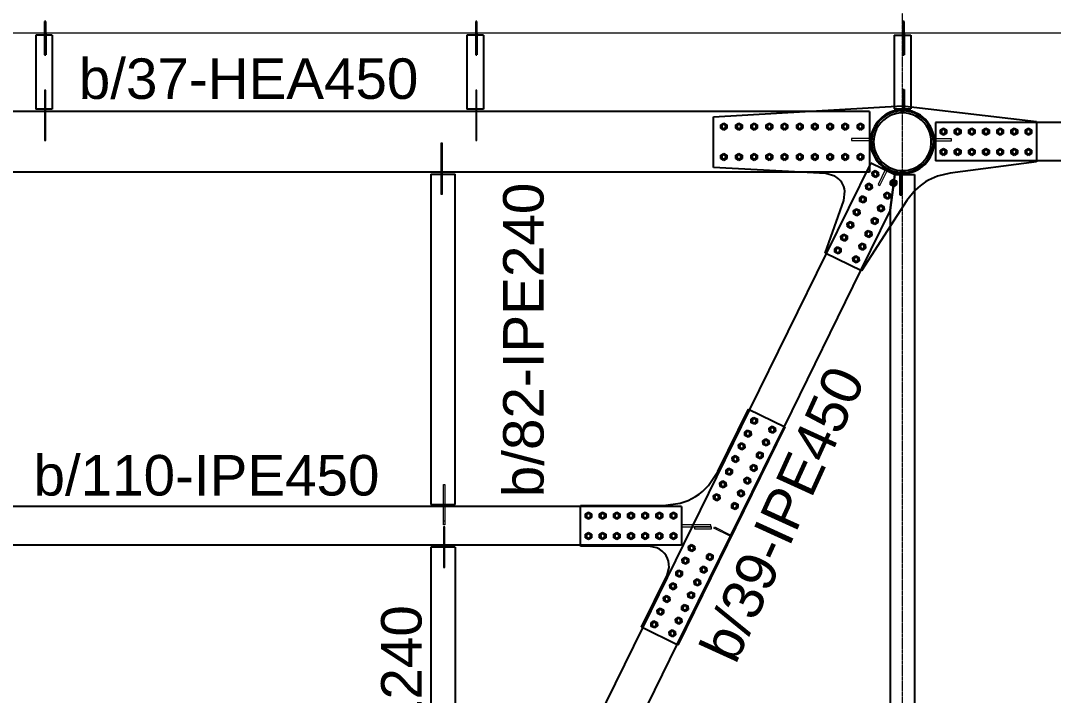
# Model space of a CAD drawing. Header units: millimetres. Extents: x -158 to 97215, y -53820 to 8373.
# Drawn here: x 79878 to 84979, y -29542 to -26210 of the extents above; entities that cross this region are included whole.
import ezdxf
from ezdxf.enums import TextEntityAlignment as Align

# ---------------------------------------------------------------- set-up
doc = ezdxf.new("R2010")
doc.units = ezdxf.units.MM
doc.header["$LTSCALE"] = 0.8
doc.linetypes.add('Grid Line', pattern=[3.33375, 1.905, -0.47625, 0.47625, -0.47625])
for name, color, linetype, lineweight in [('0-1', 7, 'Continuous', 5), ('E_COLUMNAS-1', 1, 'Continuous', 25), ('E_EJES-1', 8, 'Grid Line', 9), ('E_TEXTO', 3, 'Continuous', 9), ('P-PLATINA', 6, 'Continuous', 15)]:
    doc.layers.add(name, color=color, linetype=linetype, lineweight=lineweight)
doc.layers.add('VIGAS', color=8, linetype='Continuous')
doc.styles.add('VERDANA', font='arial.ttf')

msp = doc.modelspace()

# ---------------------------------------------------------------- linework, layer by layer
at = {"color": 1, "linetype": 'Continuous'}
for centre, radius, start, end in [((83350.8, -26732.7), 11.5, 18, 198), ((83350.8, -26732.7), 10, 90, 270), ((83350.8, -26732.7), 10, 270, 90), ((83425.8, -26732.7), 11.5, 18, 198), ((83425.8, -26732.7), 10, 90, 270), ((83425.8, -26732.7), 10, 270, 90), ((83500.8, -26732.7), 11.5, 18, 198), ((83500.8, -26732.7), 10, 90, 270), ((83500.8, -26732.7), 10, 270, 90), ((83575.8, -26732.7), 11.5, 18, 198), ((83575.8, -26732.7), 10, 90, 270), ((83575.8, -26732.7), 10, 270, 90), ((83650.8, -26732.7), 11.5, 18, 198), ((83650.8, -26732.7), 10, 90, 270), ((83650.8, -26732.7), 10, 270, 90), ((83725.8, -26732.7), 11.5, 18, 198), ((83725.8, -26732.7), 10, 90, 270), ((83725.8, -26732.7), 10, 270, 90), ((83800.8, -26732.7), 11.5, 18, 198), ((83800.8, -26732.7), 10, 90, 270), ((83800.8, -26732.7), 10, 270, 90), ((83875.8, -26732.7), 11.5, 18, 198), ((83875.8, -26732.7), 10, 90, 270), ((83875.8, -26732.7), 10, 270, 90), ((83950.8, -26732.7), 11.5, 18, 198), ((83950.8, -26732.7), 10, 90, 270), ((83950.8, -26732.7), 10, 270, 90), ((84025.8, -26732.7), 11.5, 18, 198), ((84025.8, -26732.7), 10, 90, 270), ((84025.8, -26732.7), 10, 270, 90), ((83350.8, -26732.7), 11.5, 198, 18), ((83425.8, -26732.7), 11.5, 198, 18), ((83500.8, -26732.7), 11.5, 198, 18), ((83575.8, -26732.7), 11.5, 198, 18), ((83650.8, -26732.7), 11.5, 198, 18), ((83725.8, -26732.7), 11.5, 198, 18), ((83800.8, -26732.7), 11.5, 198, 18), ((83875.8, -26732.7), 11.5, 198, 18), ((83950.8, -26732.7), 11.5, 198, 18), ((84025.8, -26732.7), 11.5, 198, 18), ((84435.8, -26757.9), 11.5, 18, 198), ((84435.8, -26757.9), 11.5, 198, 18), ((84435.8, -26757.9), 10, 90, 270), ((84435.8, -26757.9), 10, 270, 90), ((84505.8, -26757.9), 11.5, 18, 198), ((84505.8, -26757.9), 11.5, 198, 18), ((84505.8, -26757.9), 10, 90, 270), ((84505.8, -26757.9), 10, 270, 90), ((84575.8, -26757.9), 11.5, 18, 198), ((84575.8, -26757.9), 11.5, 198, 18), ((84575.8, -26757.9), 10, 90, 270), ((84575.8, -26757.9), 10, 270, 90), ((84645.8, -26757.9), 11.5, 18, 198), ((84645.8, -26757.9), 11.5, 198, 18), ((84645.8, -26757.9), 10, 90, 270), ((84645.8, -26757.9), 10, 270, 90), ((84715.8, -26757.9), 11.5, 18, 198), ((84715.8, -26757.9), 11.5, 198, 18), ((84715.8, -26757.9), 10, 90, 270), ((84715.8, -26757.9), 10, 270, 90), ((84785.8, -26757.9), 11.5, 18, 198), ((84785.8, -26757.9), 11.5, 198, 18), ((84785.8, -26757.9), 10, 90, 270), ((84785.8, -26757.9), 10, 270, 90), ((84855.8, -26757.9), 11.5, 18, 198), ((84855.8, -26757.9), 11.5, 198, 18), ((84855.8, -26757.9), 10, 90, 270), ((84855.8, -26757.9), 10, 270, 90), ((83350.8, -26882.7), 11.5, 18, 198), ((83350.8, -26882.7), 11.5, 198, 18), ((83350.8, -26882.7), 10, 90, 270), ((83350.8, -26882.7), 10, 270, 90), ((83425.8, -26882.7), 11.5, 18, 198), ((83425.8, -26882.7), 11.5, 198, 18), ((83425.8, -26882.7), 10, 90, 270), ((83425.8, -26882.7), 10, 270, 90), ((83500.8, -26882.7), 11.5, 18, 198), ((83500.8, -26882.7), 11.5, 198, 18), ((83500.8, -26882.7), 10, 90, 270), ((83500.8, -26882.7), 10, 270, 90), ((83575.8, -26882.7), 11.5, 18, 198), ((83575.8, -26882.7), 11.5, 198, 18), ((83575.8, -26882.7), 10, 90, 270), ((83575.8, -26882.7), 10, 270, 90), ((83650.8, -26882.7), 11.5, 18, 198), ((83650.8, -26882.7), 11.5, 198, 18), ((83650.8, -26882.7), 10, 90, 270), ((83650.8, -26882.7), 10, 270, 90), ((83725.8, -26882.7), 11.5, 18, 198), ((83725.8, -26882.7), 11.5, 198, 18), ((83725.8, -26882.7), 10, 90, 270), ((83725.8, -26882.7), 10, 270, 90), ((83800.8, -26882.7), 11.5, 18, 198), ((83800.8, -26882.7), 11.5, 198, 18), ((83800.8, -26882.7), 10, 90, 270), ((83800.8, -26882.7), 10, 270, 90), ((83875.8, -26882.7), 11.5, 18, 198), ((83875.8, -26882.7), 11.5, 198, 18), ((83875.8, -26882.7), 10, 90, 270), ((83875.8, -26882.7), 10, 270, 90), ((83950.8, -26882.7), 11.5, 18, 198), ((83950.8, -26882.7), 11.5, 198, 18), ((83950.8, -26882.7), 10, 90, 270), ((83950.8, -26882.7), 10, 270, 90), ((84025.8, -26882.7), 11.5, 18, 198), ((84025.8, -26882.7), 11.5, 198, 18), ((84025.8, -26882.7), 10, 90, 270), ((84025.8, -26882.7), 10, 270, 90), ((84435.8, -26857.9), 11.5, 18, 198), ((84435.8, -26857.9), 11.5, 198, 18), ((84435.8, -26857.9), 10, 90, 270), ((84435.8, -26857.9), 10, 270, 90), ((84505.8, -26857.9), 11.5, 18, 198), ((84505.8, -26857.9), 11.5, 198, 18), ((84505.8, -26857.9), 10, 90, 270), ((84505.8, -26857.9), 10, 270, 90), ((84575.8, -26857.9), 11.5, 18, 198), ((84575.8, -26857.9), 11.5, 198, 18), ((84575.8, -26857.9), 10, 90, 270), ((84575.8, -26857.9), 10, 270, 90), ((84645.8, -26857.9), 11.5, 18, 198), ((84645.8, -26857.9), 11.5, 198, 18), ((84645.8, -26857.9), 10, 90, 270), ((84645.8, -26857.9), 10, 270, 90), ((84715.8, -26857.9), 11.5, 18, 198), ((84715.8, -26857.9), 11.5, 198, 18), ((84715.8, -26857.9), 10, 90, 270), ((84715.8, -26857.9), 10, 270, 90), ((84785.8, -26857.9), 11.5, 18, 198), ((84785.8, -26857.9), 11.5, 198, 18), ((84785.8, -26857.9), 10, 90, 270), ((84785.8, -26857.9), 10, 270, 90), ((84855.8, -26857.9), 11.5, 18, 198), ((84855.8, -26857.9), 11.5, 198, 18), ((84855.8, -26857.9), 10, 90, 270), ((84855.8, -26857.9), 10, 270, 90), ((84099.3, -26967.2), 11.5, 81.847, 261.847), ((84099.3, -26967.2), 10, 153.847, 333.847), ((84099.3, -26967.2), 10, 333.847, 153.847), ((84099.3, -26967.2), 11.5, 261.847, 81.847), ((84068.4, -27030.1), 11.5, 81.847, 261.847), ((84068.4, -27030.1), 10, 153.847, 333.847), ((84068.4, -27030.1), 10, 333.847, 153.847), ((84068.4, -27030.1), 11.5, 261.847, 81.847), ((84189, -27011.3), 11.5, 81.847, 261.847), ((84189, -27011.3), 10, 153.847, 333.847), ((84189, -27011.3), 10, 333.847, 153.847), ((84189, -27011.3), 11.5, 261.847, 81.847), ((84037.6, -27092.9), 11.5, 81.847, 261.847), ((84037.6, -27092.9), 10, 333.847, 153.847), ((84037.6, -27092.9), 11.5, 261.847, 81.847), ((84158.2, -27074.1), 11.5, 81.847, 261.847), ((84158.2, -27074.1), 10, 153.847, 333.847), ((84158.2, -27074.1), 10, 333.847, 153.847), ((84158.2, -27074.1), 11.5, 261.847, 81.847), ((84037.6, -27092.9), 10, 153.847, 333.847), ((84127.3, -27137), 11.5, 81.847, 261.847), ((84127.3, -27137), 10, 153.847, 333.847), ((84127.3, -27137), 10, 333.847, 153.847), ((84127.3, -27137), 11.5, 261.847, 81.847), ((84006.7, -27155.7), 11.5, 81.847, 261.847), ((84006.7, -27155.7), 10, 153.847, 333.847), ((84006.7, -27155.7), 10, 333.847, 153.847), ((84006.7, -27155.7), 11.5, 261.847, 81.847), ((83975.9, -27218.6), 11.5, 81.847, 261.847), ((83975.9, -27218.6), 10, 153.847, 333.847), ((83975.9, -27218.6), 10, 333.847, 153.847), ((83975.9, -27218.6), 11.5, 261.847, 81.847), ((84096.5, -27199.8), 11.5, 81.847, 261.847), ((84096.5, -27199.8), 10, 153.847, 333.847), ((84096.5, -27199.8), 10, 333.847, 153.847), ((84096.5, -27199.8), 11.5, 261.847, 81.847), ((83945, -27281.4), 11.5, 81.847, 261.847), ((83945, -27281.4), 10, 153.847, 333.847), ((83945, -27281.4), 10, 333.847, 153.847), ((83945, -27281.4), 11.5, 261.847, 81.847), ((84065.6, -27262.6), 11.5, 81.847, 261.847), ((84065.6, -27262.6), 10, 153.847, 333.847), ((84065.6, -27262.6), 10, 333.847, 153.847), ((84065.6, -27262.6), 11.5, 261.847, 81.847), ((83914.2, -27344.2), 11.5, 81.847, 261.847), ((83914.2, -27344.2), 10, 333.847, 153.847), ((83914.2, -27344.2), 11.5, 261.847, 81.847), ((84034.8, -27325.5), 11.5, 81.847, 261.847), ((84034.8, -27325.5), 10, 153.847, 333.847), ((84034.8, -27325.5), 10, 333.847, 153.847), ((84034.8, -27325.5), 11.5, 261.847, 81.847), ((83914.2, -27344.2), 10, 153.847, 333.847), ((84003.9, -27388.3), 11.5, 81.847, 261.847), ((84003.9, -27388.3), 10, 153.847, 333.847), ((84003.9, -27388.3), 10, 333.847, 153.847), ((84003.9, -27388.3), 11.5, 261.847, 81.847), ((83500.8, -28186.1), 11.5, 81.846, 261.846), ((83500.8, -28186.1), 10, 153.846, 333.846), ((83500.8, -28186.1), 10, 333.846, 153.846), ((83500.8, -28186.1), 11.5, 261.846, 81.846), ((83469.9, -28248.9), 11.5, 81.846, 261.846), ((83469.9, -28248.9), 10, 153.846, 333.846), ((83469.9, -28248.9), 10, 333.846, 153.846), ((83469.9, -28248.9), 11.5, 261.846, 81.846), ((83590.5, -28230.1), 11.5, 81.846, 261.846), ((83590.5, -28230.1), 10, 153.846, 333.846), ((83590.5, -28230.1), 10, 333.846, 153.846), ((83590.5, -28230.1), 11.5, 261.846, 81.846), ((83439, -28311.7), 11.5, 81.846, 261.846), ((83439, -28311.7), 10, 153.846, 333.846), ((83439, -28311.7), 10, 333.846, 153.846), ((83439, -28311.7), 11.5, 261.846, 81.846), ((83559.7, -28293), 11.5, 81.846, 261.846), ((83559.7, -28293), 10, 153.846, 333.846), ((83559.7, -28293), 10, 333.846, 153.846), ((83559.7, -28293), 11.5, 261.846, 81.846), ((83528.8, -28355.8), 11.5, 81.846, 261.846), ((83528.8, -28355.8), 10, 153.846, 333.846), ((83528.8, -28355.8), 10, 333.846, 153.846), ((83528.8, -28355.8), 11.5, 261.846, 81.846), ((83408.2, -28374.6), 11.5, 81.846, 261.846), ((83408.2, -28374.6), 10, 153.846, 333.846), ((83408.2, -28374.6), 10, 333.846, 153.846), ((83408.2, -28374.6), 11.5, 261.846, 81.846), ((83497.9, -28418.6), 11.5, 81.846, 261.846), ((83497.9, -28418.6), 10, 333.846, 153.846), ((83497.9, -28418.6), 11.5, 261.846, 81.846), ((83377.3, -28437.4), 11.5, 81.846, 261.846), ((83377.3, -28437.4), 10, 153.846, 333.846), ((83377.3, -28437.4), 10, 333.846, 153.846), ((83377.3, -28437.4), 11.5, 261.846, 81.846), ((83497.9, -28418.6), 10, 153.846, 333.846), ((83346.5, -28500.2), 11.5, 81.846, 261.846), ((83346.5, -28500.2), 10, 153.846, 333.846), ((83346.5, -28500.2), 10, 333.846, 153.846), ((83346.5, -28500.2), 11.5, 261.846, 81.846), ((83467.1, -28481.5), 11.5, 81.846, 261.846), ((83467.1, -28481.5), 10, 153.846, 333.846), ((83467.1, -28481.5), 10, 333.846, 153.846), ((83467.1, -28481.5), 11.5, 261.846, 81.846), ((83315.6, -28563.1), 11.5, 81.846, 261.846), ((83315.6, -28563.1), 10, 153.846, 333.846), ((83315.6, -28563.1), 10, 333.846, 153.846), ((83315.6, -28563.1), 11.5, 261.846, 81.846), ((83436.2, -28544.3), 11.5, 81.846, 261.846), ((83436.2, -28544.3), 10, 153.846, 333.846), ((83436.2, -28544.3), 10, 333.846, 153.846), ((83436.2, -28544.3), 11.5, 261.846, 81.846), ((83405.4, -28607.1), 11.5, 81.846, 261.846), ((83405.4, -28607.1), 10, 153.846, 333.846), ((83405.4, -28607.1), 10, 333.846, 153.846), ((83405.4, -28607.1), 11.5, 261.846, 81.846), ((82682.5, -28654.7), 11.5, 18, 198), ((82682.5, -28654.7), 11.5, 198, 18), ((82682.5, -28654.7), 10, 90, 270), ((82682.5, -28654.7), 10, 270, 90), ((82752.5, -28654.7), 11.5, 18, 198), ((82752.5, -28654.7), 11.5, 198, 18), ((82752.5, -28654.7), 10, 90, 270), ((82752.5, -28654.7), 10, 270, 90), ((82822.5, -28654.7), 11.5, 18, 198), ((82822.5, -28654.7), 11.5, 198, 18), ((82822.5, -28654.7), 10, 90, 270), ((82822.5, -28654.7), 10, 270, 90), ((82892.5, -28654.7), 11.5, 18, 198), ((82892.5, -28654.7), 11.5, 198, 18), ((82892.5, -28654.7), 10, 90, 270), ((82892.5, -28654.7), 10, 270, 90), ((82962.5, -28654.7), 11.5, 18, 198), ((82962.5, -28654.7), 11.5, 198, 18), ((82962.5, -28654.7), 10, 90, 270), ((82962.5, -28654.7), 10, 270, 90), ((83032.5, -28654.7), 11.5, 18, 198), ((83032.5, -28654.7), 11.5, 198, 18), ((83032.5, -28654.7), 10, 90, 270), ((83032.5, -28654.7), 10, 270, 90), ((83102.5, -28654.7), 11.5, 18, 198), ((83102.5, -28654.7), 11.5, 198, 18), ((83102.5, -28654.7), 10, 90, 270), ((83102.5, -28654.7), 10, 270, 90), ((82682.5, -28754.7), 11.5, 18, 198), ((82682.5, -28754.7), 11.5, 198, 18), ((82682.5, -28754.7), 10, 90, 270), ((82682.5, -28754.7), 10, 270, 90), ((82752.5, -28754.7), 11.5, 18, 198), ((82752.5, -28754.7), 11.5, 198, 18), ((82752.5, -28754.7), 10, 90, 270), ((82752.5, -28754.7), 10, 270, 90), ((82822.5, -28754.7), 11.5, 18, 198), ((82822.5, -28754.7), 11.5, 198, 18), ((82822.5, -28754.7), 10, 90, 270), ((82822.5, -28754.7), 10, 270, 90), ((82892.5, -28754.7), 11.5, 18, 198), ((82892.5, -28754.7), 11.5, 198, 18), ((82892.5, -28754.7), 10, 90, 270), ((82892.5, -28754.7), 10, 270, 90), ((82962.5, -28754.7), 11.5, 18, 198), ((82962.5, -28754.7), 11.5, 198, 18), ((82962.5, -28754.7), 10, 90, 270), ((82962.5, -28754.7), 10, 270, 90), ((83032.5, -28754.7), 11.5, 18, 198), ((83032.5, -28754.7), 11.5, 198, 18), ((83032.5, -28754.7), 10, 90, 270), ((83032.5, -28754.7), 10, 270, 90), ((83102.5, -28754.7), 11.5, 18, 198), ((83102.5, -28754.7), 11.5, 198, 18), ((83102.5, -28754.7), 10, 90, 270), ((83102.5, -28754.7), 10, 270, 90), ((83192.2, -28814.4), 11.5, 81.846, 261.846), ((83192.2, -28814.4), 10, 153.846, 333.846), ((83192.2, -28814.4), 10, 333.846, 153.846), ((83192.2, -28814.4), 11.5, 261.846, 81.846), ((83161.3, -28877.2), 11.5, 81.846, 261.846), ((83161.3, -28877.2), 10, 333.846, 153.846), ((83161.3, -28877.2), 11.5, 261.846, 81.846), ((83282, -28858.5), 11.5, 81.846, 261.846), ((83282, -28858.5), 10, 153.846, 333.846), ((83282, -28858.5), 10, 333.846, 153.846), ((83282, -28858.5), 11.5, 261.846, 81.846), ((83161.3, -28877.2), 10, 153.846, 333.846), ((83251.1, -28921.3), 11.5, 81.846, 261.846), ((83251.1, -28921.3), 10, 153.846, 333.846), ((83251.1, -28921.3), 10, 333.846, 153.846), ((83251.1, -28921.3), 11.5, 261.846, 81.846), ((83130.5, -28940.1), 11.5, 81.846, 261.846), ((83130.5, -28940.1), 10, 153.846, 333.846), ((83130.5, -28940.1), 10, 333.846, 153.846), ((83130.5, -28940.1), 11.5, 261.846, 81.846), ((83099.6, -29002.9), 11.5, 81.846, 261.846), ((83099.6, -29002.9), 10, 153.846, 333.846), ((83099.6, -29002.9), 10, 333.846, 153.846), ((83099.6, -29002.9), 11.5, 261.846, 81.846), ((83220.3, -28984.1), 11.5, 81.846, 261.846), ((83220.3, -28984.1), 10, 153.846, 333.846), ((83220.3, -28984.1), 10, 333.846, 153.846), ((83220.3, -28984.1), 11.5, 261.846, 81.846), ((83068.8, -29065.7), 11.5, 81.846, 261.846), ((83068.8, -29065.7), 10, 153.846, 333.846), ((83068.8, -29065.7), 10, 333.846, 153.846), ((83068.8, -29065.7), 11.5, 261.846, 81.846), ((83189.4, -29047), 11.5, 81.846, 261.846), ((83189.4, -29047), 10, 153.846, 333.846), ((83189.4, -29047), 10, 333.846, 153.846), ((83189.4, -29047), 11.5, 261.846, 81.846), ((83037.9, -29128.6), 11.5, 81.846, 261.846), ((83037.9, -29128.6), 10, 153.846, 333.846), ((83037.9, -29128.6), 10, 333.846, 153.846), ((83037.9, -29128.6), 11.5, 261.846, 81.846), ((83158.5, -29109.8), 11.5, 81.846, 261.846), ((83158.5, -29109.8), 10, 153.846, 333.846), ((83158.5, -29109.8), 10, 333.846, 153.846), ((83158.5, -29109.8), 11.5, 261.846, 81.846), ((83127.7, -29172.6), 11.5, 81.846, 261.846), ((83127.7, -29172.6), 10, 153.846, 333.846), ((83127.7, -29172.6), 10, 333.846, 153.846), ((83127.7, -29172.6), 11.5, 261.846, 81.846), ((83007.1, -29191.4), 11.5, 81.846, 261.846), ((83007.1, -29191.4), 10, 153.846, 333.846), ((83007.1, -29191.4), 10, 333.846, 153.846), ((83007.1, -29191.4), 11.5, 261.846, 81.846), ((83096.8, -29235.5), 11.5, 81.846, 261.846), ((83096.8, -29235.5), 10, 333.846, 153.846), ((83096.8, -29235.5), 11.5, 261.846, 81.846), ((83096.8, -29235.5), 10, 153.846, 333.846)]:
    msp.add_arc(centre, radius, start, end, dxfattribs=at)
at = {"layer": '0-1', "color": 8}
msp.add_line((90228.3, -26271.2), (78238.3, -26271.2), dxfattribs=at)
at = {"layer": 'E_COLUMNAS-1'}
for radius, start, end in [(157.5, 78.75, 258.75), (157.5, 78.75, 258.75), (152.5, 11.25, 191.25), (142.5, 348.75, 168.75), (157.5, 258.75, 78.75), (157.5, 258.75, 78.75), (152.5, 191.25, 11.25), (142.5, 168.75, 348.75)]:
    msp.add_arc((84233.3, -26807.8), radius, start, end, dxfattribs=at)
at = {"layer": 'E_EJES-1'}
msp.add_line((84233.3, -52920), (84233.3, -22429.9), dxfattribs=at)
at = {"layer": 'P-PLATINA'}
for p, q in [((79995.8, -26637.8), (80001.8, -26637.8)), ((82125.8, -26637.7), (82131.8, -26637.7)), ((79995.8, -26777), (80001.8, -26777)), ((82125.8, -26777), (82131.8, -26777)), ((81954.4, -26838.5), (81960.4, -26838.5)), ((81966.6, -28680), (81972.6, -28680)), ((83313.1, -28721.1), (83315.7, -28715.7)), ((81966.6, -28729.4), (81972.6, -28729.4))]:
    msp.add_line(p, q, dxfattribs=at)
for points in [[(80001.8, -26657.8), (80001.8, -26647.8), (80001.8, -26552.8), (79995.8, -26552.8), (79995.8, -26647.8), (79995.8, -26657.8)], [(82131.8, -26657.7), (82131.8, -26647.7), (82131.8, -26552.7), (82125.8, -26552.7), (82125.8, -26647.7), (82125.8, -26657.7)], [(79995.8, -26657.8), (79995.8, -26802), (80001.8, -26802), (80001.8, -26657.8)], [(82125.8, -26657.7), (82125.8, -26802), (82131.8, -26802), (82131.8, -26657.7)], [(83142.5, -28709.4), (83286.5, -28709.4), (83286.5, -28700), (83142.5, -28700)], [(83382.7, -28755.3), (83301.7, -28715.5), (83304.3, -28710.1), (83385.4, -28749.9)]]:
    msp.add_lwpolyline(points, dxfattribs=at)
for points in [[(81954.4, -26813.5), (81960.4, -26813.5), (81960.4, -26957.7), (81960.4, -26967.7), (81960.4, -27067.7), (81954.4, -27067.7), (81954.4, -26967.7), (81954.4, -26957.7)], [(84080.8, -26791.9), (84077.3, -26791.9), (83980.8, -26791.9), (83980.8, -26801.9), (84076.3, -26801.9), (84080.8, -26801.9)], [(84385.8, -26803.2), (84390.3, -26803.2), (84475.8, -26803.2), (84475.8, -26793.2), (84389.3, -26793.2), (84385.8, -26793.2)], [(84150, -26944.1), (84113, -27019.4), (84122, -27023.8), (84158.9, -26948.5)], [(81966.6, -28499.7), (81972.6, -28499.7), (81972.6, -28599.7), (81972.6, -28609.7), (81972.6, -28700), (81966.6, -28700), (81966.6, -28609.7), (81966.6, -28599.7)], [(81972.6, -28809.7), (81972.6, -28799.7), (81972.6, -28709.4), (81966.6, -28709.4), (81966.6, -28799.7), (81966.6, -28809.7), (81966.6, -28909.7), (81972.6, -28909.7)], [(83205.4, -28719.4), (83289.3, -28719.4), (83289.3, -28709.4), (83205.4, -28709.4)]]:
    msp.add_lwpolyline(points, close=True, dxfattribs=at)
at = {"layer": 'VIGAS'}
for p, q in [((80001.8, -26213.7), (79995.8, -26213.7)), ((79995.8, -26213.7), (79995.8, -26271.2)), ((80001.8, -26271.2), (80001.8, -26213.7)), ((82131.8, -26213.7), (82125.8, -26213.7)), ((82125.8, -26213.7), (82125.8, -26271.2)), ((82131.8, -26271.2), (82131.8, -26213.7)), ((84241.8, -26213.7), (84235.8, -26213.7)), ((84235.8, -26213.7), (84235.8, -26271.2)), ((84241.8, -26271.2), (84241.8, -26213.7)), ((79995.8, -26223.7), (80001.8, -26223.7)), ((82125.8, -26223.7), (82131.8, -26223.7)), ((84235.8, -26223.7), (84241.8, -26223.7)), ((80034.3, -26281.2), (79952.3, -26281.2)), ((79952.3, -26281.2), (79952.3, -26647.8)), ((79995.8, -26271.2), (79995.8, -26281.2)), ((79995.8, -26271.2), (80001.8, -26271.2)), ((79995.8, -26281.2), (79995.8, -26378.7)), ((79995.8, -26283.7), (80001.8, -26283.7)), ((80001.8, -26271.2), (80001.8, -26281.2)), ((80001.8, -26281.2), (80001.8, -26378.7)), ((80034.3, -26281.2), (80034.3, -26647.8)), ((82164.3, -26281.2), (82082.3, -26281.2)), ((82082.3, -26281.2), (82082.3, -26647.7)), ((82125.8, -26271.2), (82125.8, -26281.2)), ((82125.8, -26271.2), (82131.8, -26271.2)), ((82125.8, -26281.2), (82125.8, -26378.7)), ((82125.8, -26283.7), (82131.8, -26283.7)), ((82131.8, -26271.2), (82131.8, -26281.2)), ((82131.8, -26281.2), (82131.8, -26378.7)), ((82164.3, -26281.2), (82164.3, -26647.7)), ((84192.3, -26281.2), (84192.3, -26632.8)), ((84192.3, -26281.2), (84274.3, -26281.2)), ((84235.8, -26271.2), (84235.8, -26281.2)), ((84235.8, -26271.2), (84241.8, -26271.2)), ((84235.8, -26281.2), (84235.8, -26378.7)), ((84235.8, -26283.7), (84241.8, -26283.7)), ((84241.8, -26271.2), (84241.8, -26281.2)), ((84241.8, -26281.2), (84241.8, -26378.7)), ((84274.3, -26281.2), (84274.3, -26635.3)), ((79995.8, -26363.7), (80001.8, -26363.7)), ((82125.8, -26363.7), (82131.8, -26363.7)), ((84235.8, -26363.7), (84241.8, -26363.7)), ((79995.8, -26378.7), (80001.8, -26378.7)), ((82125.8, -26378.7), (82131.8, -26378.7)), ((84235.8, -26378.7), (84241.8, -26378.7)), ((84235.8, -26550.3), (84235.8, -26650.5)), ((84235.8, -26550.3), (84241.8, -26550.3)), ((84241.8, -26550.3), (84241.8, -26651.1)), ((83763.3, -26657.7), (79803.5, -26657.8)), ((80034.3, -26647.8), (79952.3, -26647.8)), ((79995.8, -26657.8), (80001.8, -26657.8)), ((82164.3, -26647.7), (82082.3, -26647.7)), ((82125.8, -26657.7), (82131.8, -26657.7)), ((83300.8, -26684.5), (84233.3, -26630.5)), ((83300.8, -26684.5), (84233.3, -26630.5)), ((84070.8, -26657.7), (83763.3, -26657.7)), ((84070.8, -26657.7), (84070.8, -26957.7)), ((84192.3, -26632.8), (84192.3, -26645.3)), ((84192.3, -26645.3), (84274.3, -26645.3)), ((84233.3, -26630.5), (84895.8, -26707.8)), ((84233.3, -26630.5), (84895.8, -26707.8)), ((84235.8, -26650.5), (84235.8, -26655.3)), ((84235.8, -26655.3), (84241.8, -26655.3)), ((84241.8, -26651.1), (84241.8, -26655.3)), ((84274.3, -26635.3), (84274.3, -26645.3)), ((83300.8, -26934.5), (83300.8, -26684.5)), ((83300.8, -26934.5), (83300.8, -26684.5)), ((83335.8, -26724), (83350.8, -26715.4)), ((83335.8, -26741.4), (83335.8, -26724)), ((83350.8, -26715.4), (83365.8, -26724)), ((83365.8, -26724), (83365.8, -26741.4)), ((83410.8, -26724), (83425.8, -26715.4)), ((83410.8, -26741.4), (83410.8, -26724)), ((83425.8, -26715.4), (83440.8, -26724)), ((83440.8, -26724), (83440.8, -26741.4)), ((83485.8, -26724), (83500.8, -26715.4)), ((83485.8, -26741.4), (83485.8, -26724)), ((83500.8, -26715.4), (83515.8, -26724)), ((83515.8, -26724), (83515.8, -26741.4)), ((83560.8, -26724), (83575.8, -26715.4)), ((83560.8, -26741.4), (83560.8, -26724)), ((83575.8, -26715.4), (83590.8, -26724)), ((83590.8, -26724), (83590.8, -26741.4)), ((83635.8, -26724), (83650.8, -26715.4)), ((83635.8, -26741.4), (83635.8, -26724)), ((83650.8, -26715.4), (83665.8, -26724)), ((83665.8, -26724), (83665.8, -26741.4)), ((83710.8, -26724), (83725.8, -26715.4)), ((83710.8, -26741.4), (83710.8, -26724)), ((83725.8, -26715.4), (83740.8, -26724)), ((83740.8, -26724), (83740.8, -26741.4)), ((83785.8, -26724), (83800.8, -26715.4)), ((83785.8, -26741.4), (83785.8, -26724)), ((83800.8, -26715.4), (83815.8, -26724)), ((83815.8, -26724), (83815.8, -26741.4)), ((83860.8, -26724), (83875.8, -26715.4)), ((83860.8, -26741.4), (83860.8, -26724)), ((83875.8, -26715.4), (83890.8, -26724)), ((83890.8, -26724), (83890.8, -26741.4)), ((83935.8, -26724), (83950.8, -26715.4)), ((83935.8, -26741.4), (83935.8, -26724)), ((83950.8, -26715.4), (83965.8, -26724)), ((83965.8, -26724), (83965.8, -26741.4)), ((84010.8, -26724), (84025.8, -26715.4)), ((84010.8, -26741.4), (84010.8, -26724)), ((84025.8, -26715.4), (84040.8, -26724)), ((84040.8, -26724), (84040.8, -26741.4)), ((84395.8, -26712.9), (84395.8, -26902.9)), ((84895.8, -26712.9), (84395.8, -26712.9)), ((84895.8, -26707.8), (84895.8, -26907.8)), ((84895.8, -26707.8), (84895.8, -26907.8)), ((92010.2, -26712.9), (84895.8, -26712.9)), ((83350.8, -26750), (83335.8, -26741.4)), ((83365.8, -26741.4), (83350.8, -26750)), ((83425.8, -26750), (83410.8, -26741.4)), ((83440.8, -26741.4), (83425.8, -26750)), ((83500.8, -26750), (83485.8, -26741.4)), ((83515.8, -26741.4), (83500.8, -26750)), ((83575.8, -26750), (83560.8, -26741.4)), ((83590.8, -26741.4), (83575.8, -26750)), ((83650.8, -26750), (83635.8, -26741.4)), ((83665.8, -26741.4), (83650.8, -26750)), ((83725.8, -26750), (83710.8, -26741.4)), ((83740.8, -26741.4), (83725.8, -26750)), ((83800.8, -26750), (83785.8, -26741.4)), ((83815.8, -26741.4), (83800.8, -26750)), ((83875.8, -26750), (83860.8, -26741.4)), ((83890.8, -26741.4), (83875.8, -26750)), ((83950.8, -26750), (83935.8, -26741.4)), ((83965.8, -26741.4), (83950.8, -26750)), ((84025.8, -26750), (84010.8, -26741.4)), ((84040.8, -26741.4), (84025.8, -26750)), ((84420.8, -26749.2), (84435.8, -26740.5)), ((84420.8, -26766.5), (84420.8, -26749.2)), ((84435.8, -26775.2), (84420.8, -26766.5)), ((84435.8, -26740.5), (84450.8, -26749.2)), ((84450.8, -26766.5), (84435.8, -26775.2)), ((84450.8, -26749.2), (84450.8, -26766.5)), ((84490.8, -26749.2), (84505.8, -26740.5)), ((84490.8, -26766.5), (84490.8, -26749.2)), ((84505.8, -26775.2), (84490.8, -26766.5)), ((84505.8, -26740.5), (84520.8, -26749.2)), ((84520.8, -26766.5), (84505.8, -26775.2)), ((84520.8, -26749.2), (84520.8, -26766.5)), ((84560.8, -26749.2), (84575.8, -26740.5)), ((84560.8, -26766.5), (84560.8, -26749.2)), ((84575.8, -26775.2), (84560.8, -26766.5)), ((84575.8, -26740.5), (84590.8, -26749.2)), ((84590.8, -26766.5), (84575.8, -26775.2)), ((84590.8, -26749.2), (84590.8, -26766.5)), ((84630.8, -26749.2), (84645.8, -26740.5)), ((84630.8, -26766.5), (84630.8, -26749.2)), ((84645.8, -26775.2), (84630.8, -26766.5)), ((84645.8, -26740.5), (84660.8, -26749.2)), ((84660.8, -26766.5), (84645.8, -26775.2)), ((84660.8, -26749.2), (84660.8, -26766.5)), ((84700.8, -26749.2), (84715.8, -26740.5)), ((84700.8, -26766.5), (84700.8, -26749.2)), ((84715.8, -26775.2), (84700.8, -26766.5)), ((84715.8, -26740.5), (84730.8, -26749.2)), ((84730.8, -26766.5), (84715.8, -26775.2)), ((84730.8, -26749.2), (84730.8, -26766.5)), ((84770.8, -26749.2), (84785.8, -26740.5)), ((84770.8, -26766.5), (84770.8, -26749.2)), ((84785.8, -26775.2), (84770.8, -26766.5)), ((84785.8, -26740.5), (84800.8, -26749.2)), ((84800.8, -26766.5), (84785.8, -26775.2)), ((84800.8, -26749.2), (84800.8, -26766.5)), ((84840.8, -26749.2), (84855.8, -26740.5)), ((84840.8, -26766.5), (84840.8, -26749.2)), ((84855.8, -26775.2), (84840.8, -26766.5)), ((84855.8, -26740.5), (84870.8, -26749.2)), ((84870.8, -26766.5), (84855.8, -26775.2)), ((84870.8, -26749.2), (84870.8, -26766.5)), ((83335.8, -26874), (83350.8, -26865.4)), ((83335.8, -26891.4), (83335.8, -26874)), ((83350.8, -26865.4), (83365.8, -26874)), ((83365.8, -26874), (83365.8, -26891.4)), ((83410.8, -26874), (83425.8, -26865.4)), ((83410.8, -26891.4), (83410.8, -26874)), ((83425.8, -26865.4), (83440.8, -26874)), ((83440.8, -26874), (83440.8, -26891.4)), ((83485.8, -26874), (83500.8, -26865.4)), ((83485.8, -26891.4), (83485.8, -26874)), ((83500.8, -26865.4), (83515.8, -26874)), ((83515.8, -26874), (83515.8, -26891.4)), ((83560.8, -26874), (83575.8, -26865.4)), ((83560.8, -26891.4), (83560.8, -26874)), ((83575.8, -26865.4), (83590.8, -26874)), ((83590.8, -26874), (83590.8, -26891.4)), ((83635.8, -26874), (83650.8, -26865.4)), ((83635.8, -26891.4), (83635.8, -26874)), ((83650.8, -26865.4), (83665.8, -26874)), ((83665.8, -26874), (83665.8, -26891.4)), ((83710.8, -26874), (83725.8, -26865.4)), ((83710.8, -26891.4), (83710.8, -26874)), ((83725.8, -26865.4), (83740.8, -26874)), ((83740.8, -26874), (83740.8, -26891.4)), ((83785.8, -26874), (83800.8, -26865.4)), ((83785.8, -26891.4), (83785.8, -26874)), ((83800.8, -26865.4), (83815.8, -26874)), ((83815.8, -26874), (83815.8, -26891.4)), ((83860.8, -26874), (83875.8, -26865.4)), ((83860.8, -26891.4), (83860.8, -26874)), ((83875.8, -26865.4), (83890.8, -26874)), ((83890.8, -26874), (83890.8, -26891.4)), ((83935.8, -26874), (83950.8, -26865.4)), ((83935.8, -26891.4), (83935.8, -26874)), ((83950.8, -26865.4), (83965.8, -26874)), ((83965.8, -26874), (83965.8, -26891.4)), ((84010.8, -26874), (84025.8, -26865.4)), ((84010.8, -26891.4), (84010.8, -26874)), ((84025.8, -26865.4), (84040.8, -26874)), ((84040.8, -26874), (84040.8, -26891.4)), ((84420.8, -26849.2), (84435.8, -26840.5)), ((84420.8, -26866.5), (84420.8, -26849.2)), ((84435.8, -26875.2), (84420.8, -26866.5)), ((84435.8, -26840.5), (84450.8, -26849.2)), ((84450.8, -26866.5), (84435.8, -26875.2)), ((84450.8, -26849.2), (84450.8, -26866.5)), ((84490.8, -26849.2), (84505.8, -26840.5)), ((84490.8, -26866.5), (84490.8, -26849.2)), ((84505.8, -26875.2), (84490.8, -26866.5)), ((84505.8, -26840.5), (84520.8, -26849.2)), ((84520.8, -26866.5), (84505.8, -26875.2)), ((84520.8, -26849.2), (84520.8, -26866.5)), ((84560.8, -26849.2), (84575.8, -26840.5)), ((84560.8, -26866.5), (84560.8, -26849.2)), ((84575.8, -26875.2), (84560.8, -26866.5)), ((84575.8, -26840.5), (84590.8, -26849.2)), ((84590.8, -26866.5), (84575.8, -26875.2)), ((84590.8, -26849.2), (84590.8, -26866.5)), ((84630.8, -26849.2), (84645.8, -26840.5)), ((84630.8, -26866.5), (84630.8, -26849.2)), ((84645.8, -26875.2), (84630.8, -26866.5)), ((84645.8, -26840.5), (84660.8, -26849.2)), ((84660.8, -26866.5), (84645.8, -26875.2)), ((84660.8, -26849.2), (84660.8, -26866.5)), ((84700.8, -26849.2), (84715.8, -26840.5)), ((84700.8, -26866.5), (84700.8, -26849.2)), ((84715.8, -26875.2), (84700.8, -26866.5)), ((84715.8, -26840.5), (84730.8, -26849.2)), ((84730.8, -26866.5), (84715.8, -26875.2)), ((84730.8, -26849.2), (84730.8, -26866.5)), ((84770.8, -26849.2), (84785.8, -26840.5)), ((84770.8, -26866.5), (84770.8, -26849.2)), ((84785.8, -26875.2), (84770.8, -26866.5)), ((84785.8, -26840.5), (84800.8, -26849.2)), ((84800.8, -26866.5), (84785.8, -26875.2)), ((84800.8, -26849.2), (84800.8, -26866.5)), ((84840.8, -26849.2), (84855.8, -26840.5)), ((84840.8, -26866.5), (84840.8, -26849.2)), ((84855.8, -26875.2), (84840.8, -26866.5)), ((84855.8, -26840.5), (84870.8, -26849.2)), ((84870.8, -26866.5), (84855.8, -26875.2)), ((84870.8, -26849.2), (84870.8, -26866.5)), ((83350.8, -26900), (83335.8, -26891.4)), ((83365.8, -26891.4), (83350.8, -26900)), ((83425.8, -26900), (83410.8, -26891.4)), ((83440.8, -26891.4), (83425.8, -26900)), ((83500.8, -26900), (83485.8, -26891.4)), ((83515.8, -26891.4), (83500.8, -26900)), ((83575.8, -26900), (83560.8, -26891.4)), ((83590.8, -26891.4), (83575.8, -26900)), ((83650.8, -26900), (83635.8, -26891.4)), ((83665.8, -26891.4), (83650.8, -26900)), ((83725.8, -26900), (83710.8, -26891.4)), ((83740.8, -26891.4), (83725.8, -26900)), ((83800.8, -26900), (83785.8, -26891.4)), ((83815.8, -26891.4), (83800.8, -26900)), ((84076.5, -26911.5), (83856.3, -27360)), ((83875.8, -26900), (83860.8, -26891.4)), ((83890.8, -26891.4), (83875.8, -26900)), ((83950.8, -26900), (83935.8, -26891.4)), ((83965.8, -26891.4), (83950.8, -26900)), ((84025.8, -26900), (84010.8, -26891.4)), ((84040.8, -26891.4), (84025.8, -26900)), ((84076.5, -26911.5), (84196.3, -26970.3)), ((84895.8, -26902.9), (84395.8, -26902.9)), ((84895.8, -26907.8), (84469.7, -26962.4)), ((84895.8, -26907.8), (84469.7, -26962.4)), ((92010.2, -26902.9), (84895.8, -26902.9)), ((83725.7, -26957.7), (79803.5, -26957.8)), ((81903.5, -26967.7), (81903.5, -28599.7)), ((81903.5, -26967.7), (82023.5, -26967.7)), ((82023.5, -28599.7), (82023.5, -26967.7)), ((83855.2, -26964.8), (83300.8, -26934.5)), ((83855.2, -26964.8), (83300.8, -26934.5)), ((84070.8, -26957.7), (83725.7, -26957.7)), ((83899.4, -26977.8), (83855.2, -26964.8)), ((83899.4, -26977.8), (83855.2, -26964.8)), ((84083.7, -26959.6), (84098.1, -26950)), ((84084.9, -26976.9), (84083.7, -26959.6)), ((84100.4, -26984.5), (84084.9, -26976.9)), ((84098.1, -26950), (84113.7, -26957.6)), ((84114.8, -26974.9), (84100.4, -26984.5)), ((84113.7, -26957.6), (84114.8, -26974.9)), ((84196.3, -26970.3), (84173.3, -27145.6)), ((84173.3, -27145.6), (84196.3, -26970.3)), ((84196.3, -26970.3), (84293.3, -26970.3)), ((84230.2, -26960.3), (84220.2, -26960.3)), ((84220.2, -26960.3), (84220.2, -26964)), ((84220.2, -26964), (84220.2, -27070.3)), ((84230.2, -26960.3), (84230.2, -26965)), ((84230.2, -26965), (84230.2, -27070.3)), ((84293.3, -26970.3), (84293.3, -27051.1)), ((84469.7, -26962.4), (84406.3, -26977.7)), ((84469.7, -26962.4), (84406.3, -26977.7)), ((84052.9, -27022.4), (84067.3, -27012.8)), ((84054, -27039.7), (84052.9, -27022.4)), ((84067.3, -27012.8), (84082.8, -27020.4)), ((84082.8, -27020.4), (84084, -27037.7)), ((84173.5, -27003.7), (84187.9, -26994)), ((84174.7, -27021), (84173.5, -27003.7)), ((84190.2, -27028.6), (84174.7, -27021)), ((84187.9, -26994), (84203.4, -27001.7)), ((84204.6, -27018.9), (84190.2, -27028.6)), ((84203.4, -27001.7), (84204.6, -27018.9)), ((83944, -27098.1), (83949, -27052.3)), ((83944, -27098.1), (83949, -27052.3)), ((84022, -27085.3), (84036.4, -27075.6)), ((84036.4, -27075.6), (84052, -27083.3)), ((84052, -27083.3), (84053.1, -27100.5)), ((84069.6, -27047.4), (84054, -27039.7)), ((84084, -27037.7), (84069.6, -27047.4)), ((84142.6, -27066.5), (84157, -27056.9)), ((84143.8, -27083.8), (84142.6, -27066.5)), ((84159.3, -27091.4), (84143.8, -27083.8)), ((84157, -27056.9), (84172.6, -27064.5)), ((84173.7, -27081.8), (84159.3, -27091.4)), ((84172.6, -27064.5), (84173.7, -27081.8)), ((84220.2, -27070.3), (84230.2, -27070.3)), ((84296.7, -27046.9), (84255.6, -27097.6)), ((84296.7, -27046.9), (84255.6, -27097.6)), ((84293.3, -27051.1), (84293.3, -33164.6)), ((83851.8, -27357.8), (83944, -27098.1)), ((83851.8, -27357.8), (83944, -27098.1)), ((84023.2, -27102.5), (84022, -27085.3)), ((84038.7, -27110.2), (84023.2, -27102.5)), ((84255.6, -27097.6), (84031.3, -27446)), ((84255.6, -27097.6), (84031.3, -27446)), ((84053.1, -27100.5), (84038.7, -27110.2)), ((84111.8, -27129.3), (84126.2, -27119.7)), ((84112.9, -27146.6), (84111.8, -27129.3)), ((84126.2, -27119.7), (84141.7, -27127.3)), ((84141.7, -27127.3), (84142.9, -27144.6)), ((83991.2, -27148.1), (84005.5, -27138.5)), ((83992.3, -27165.4), (83991.2, -27148.1)), ((84007.9, -27173), (83992.3, -27165.4)), ((84005.5, -27138.5), (84021.1, -27146.1)), ((84022.3, -27163.4), (84007.9, -27173)), ((84021.1, -27146.1), (84022.3, -27163.4)), ((84173.3, -27145.6), (84026.8, -27443.8)), ((84080.9, -27192.2), (84095.3, -27182.5)), ((84095.3, -27182.5), (84110.9, -27190.2)), ((84128.5, -27154.3), (84112.9, -27146.6)), ((84142.9, -27144.6), (84128.5, -27154.3)), ((84173.3, -27145.6), (84173.3, -27225.5)), ((83960.3, -27210.9), (83974.7, -27201.3)), ((83961.5, -27228.2), (83960.3, -27210.9)), ((83977, -27235.9), (83961.5, -27228.2)), ((83974.7, -27201.3), (83990.2, -27208.9)), ((83991.4, -27226.2), (83977, -27235.9)), ((83990.2, -27208.9), (83991.4, -27226.2)), ((84082.1, -27209.5), (84080.9, -27192.2)), ((84097.6, -27217.1), (84082.1, -27209.5)), ((84112, -27207.4), (84097.6, -27217.1)), ((84110.9, -27190.2), (84112, -27207.4)), ((84173.3, -27225.5), (84173.3, -33164.6)), ((83929.5, -27273.8), (83943.8, -27264.1)), ((83930.6, -27291), (83929.5, -27273.8)), ((83943.8, -27264.1), (83959.4, -27271.8)), ((83959.4, -27271.8), (83960.6, -27289)), ((84050.1, -27255), (84064.5, -27245.4)), ((84051.2, -27272.3), (84050.1, -27255)), ((84066.8, -27279.9), (84051.2, -27272.3)), ((84064.5, -27245.4), (84080, -27253)), ((84081.2, -27270.3), (84066.8, -27279.9)), ((84080, -27253), (84081.2, -27270.3)), ((83898.6, -27336.6), (83913, -27327)), ((83899.8, -27353.9), (83898.6, -27336.6)), ((83913, -27327), (83928.5, -27334.6)), ((83928.5, -27334.6), (83929.7, -27351.9)), ((83946.2, -27298.7), (83930.6, -27291)), ((83960.6, -27289), (83946.2, -27298.7)), ((84019.2, -27317.8), (84033.6, -27308.2)), ((84020.4, -27335.1), (84019.2, -27317.8)), ((84035.9, -27342.8), (84020.4, -27335.1)), ((84033.6, -27308.2), (84049.2, -27315.8)), ((84050.3, -27333.1), (84035.9, -27342.8)), ((84049.2, -27315.8), (84050.3, -27333.1)), ((83856.3, -27360), (83478, -28130.3)), ((84031.3, -27446), (83851.8, -27357.8)), ((84031.3, -27446), (83851.8, -27357.8)), ((83915.3, -27361.5), (83899.8, -27353.9)), ((83929.7, -27351.9), (83915.3, -27361.5)), ((83988.4, -27380.7), (84002.8, -27371)), ((83989.5, -27398), (83988.4, -27380.7)), ((84002.8, -27371), (84018.3, -27378.7)), ((84018.3, -27378.7), (84019.5, -27395.9)), ((84005.1, -27405.6), (83989.5, -27398)), ((84019.5, -27395.9), (84005.1, -27405.6)), ((84026.8, -27443.8), (83648.5, -28214.1)), ((83478, -28130.3), (82949.1, -29207.5)), ((83321.8, -28437), (83473.5, -28128.1)), ((83321.8, -28437), (83473.5, -28128.1)), ((83473.5, -28128.1), (83653, -28216.3)), ((83473.5, -28128.1), (83653, -28216.3)), ((83485.2, -28178.4), (83499.6, -28168.8)), ((83486.4, -28195.7), (83485.2, -28178.4)), ((83501.9, -28203.3), (83486.4, -28195.7)), ((83499.6, -28168.8), (83515.1, -28176.4)), ((83516.3, -28193.7), (83501.9, -28203.3)), ((83515.1, -28176.4), (83516.3, -28193.7)), ((83648.5, -28214.1), (83119.6, -29291.2)), ((83653, -28216.3), (83124.1, -29293.4)), ((83653, -28216.3), (83124.1, -29293.4)), ((83454.3, -28241.3), (83468.7, -28231.6)), ((83455.5, -28258.5), (83454.3, -28241.3)), ((83468.7, -28231.6), (83484.3, -28239.2)), ((83485.4, -28256.5), (83471.1, -28266.2)), ((83484.3, -28239.2), (83485.4, -28256.5)), ((83575, -28222.5), (83589.4, -28212.9)), ((83576.1, -28239.8), (83575, -28222.5)), ((83591.7, -28247.4), (83576.1, -28239.8)), ((83589.4, -28212.9), (83604.9, -28220.5)), ((83606.1, -28237.8), (83591.7, -28247.4)), ((83604.9, -28220.5), (83606.1, -28237.8)), ((83423.5, -28304.1), (83437.9, -28294.4)), ((83424.7, -28321.4), (83423.5, -28304.1)), ((83437.9, -28294.4), (83453.4, -28302.1)), ((83453.4, -28302.1), (83454.6, -28319.4)), ((83471.1, -28266.2), (83455.5, -28258.5)), ((83544.1, -28285.3), (83558.5, -28275.7)), ((83545.3, -28302.6), (83544.1, -28285.3)), ((83560.8, -28310.3), (83545.3, -28302.6)), ((83558.5, -28275.7), (83574, -28283.3)), ((83575.2, -28300.6), (83560.8, -28310.3)), ((83574, -28283.3), (83575.2, -28300.6)), ((83392.6, -28366.9), (83407, -28357.3)), ((83407, -28357.3), (83422.6, -28364.9)), ((83440.2, -28329), (83424.7, -28321.4)), ((83454.6, -28319.4), (83440.2, -28329)), ((83513.3, -28348.2), (83527.6, -28338.5)), ((83514.4, -28365.4), (83513.3, -28348.2)), ((83527.6, -28338.5), (83543.2, -28346.2)), ((83543.2, -28346.2), (83544.4, -28363.4)), ((83393.8, -28384.2), (83392.6, -28366.9)), ((83409.3, -28391.8), (83393.8, -28384.2)), ((83423.7, -28382.2), (83409.3, -28391.8)), ((83422.6, -28364.9), (83423.7, -28382.2)), ((83482.4, -28411), (83496.8, -28401.4)), ((83496.8, -28401.4), (83512.3, -28409)), ((83512.3, -28409), (83513.5, -28426.3)), ((83530, -28373.1), (83514.4, -28365.4)), ((83544.4, -28363.4), (83530, -28373.1)), ((83275.1, -28505.9), (83321.8, -28437)), ((83275.1, -28505.9), (83321.8, -28437)), ((83361.8, -28429.8), (83376.2, -28420.1)), ((83362.9, -28447), (83361.8, -28429.8)), ((83378.5, -28454.7), (83362.9, -28447)), ((83376.2, -28420.1), (83391.7, -28427.7)), ((83392.9, -28445), (83378.5, -28454.7)), ((83391.7, -28427.7), (83392.9, -28445)), ((83483.6, -28428.3), (83482.4, -28411)), ((83499.1, -28435.9), (83483.6, -28428.3)), ((83513.5, -28426.3), (83499.1, -28435.9)), ((83330.9, -28492.6), (83345.3, -28482.9)), ((83332.1, -28509.9), (83330.9, -28492.6)), ((83347.6, -28517.5), (83332.1, -28509.9)), ((83345.3, -28482.9), (83360.9, -28490.6)), ((83362, -28507.9), (83347.6, -28517.5)), ((83360.9, -28490.6), (83362, -28507.9)), ((83451.5, -28473.8), (83465.9, -28464.2)), ((83452.7, -28491.1), (83451.5, -28473.8)), ((83468.3, -28498.7), (83452.7, -28491.1)), ((83465.9, -28464.2), (83481.5, -28471.8)), ((83482.6, -28489.1), (83468.3, -28498.7)), ((83481.5, -28471.8), (83482.6, -28489.1)), ((83300.1, -28555.4), (83314.5, -28545.8)), ((83301.2, -28572.7), (83300.1, -28555.4)), ((83314.5, -28545.8), (83330, -28553.4)), ((83330, -28553.4), (83331.2, -28570.7)), ((83420.7, -28536.7), (83435.1, -28527)), ((83421.9, -28553.9), (83420.7, -28536.7)), ((83437.4, -28561.6), (83421.9, -28553.9)), ((83435.1, -28527), (83450.6, -28534.7)), ((83451.8, -28551.9), (83437.4, -28561.6)), ((83450.6, -28534.7), (83451.8, -28551.9)), ((82642.5, -28609.7), (79803.5, -28609.7)), ((81903.5, -28599.7), (82023.5, -28599.7)), ((82642.5, -28604.7), (83052.6, -28604.7)), ((82642.5, -28804.7), (82642.5, -28604.7)), ((82642.5, -28604.7), (83052.6, -28604.7)), ((82642.5, -28804.7), (82642.5, -28604.7)), ((83142.5, -28609.7), (82642.5, -28609.7)), ((83052.6, -28604.7), (83135, -28593.2)), ((83052.6, -28604.7), (83135, -28593.2)), ((83142.5, -28609.7), (83142.5, -28799.7)), ((83316.8, -28580.3), (83301.2, -28572.7)), ((83331.2, -28570.7), (83316.8, -28580.3)), ((83389.8, -28599.5), (83404.2, -28589.9)), ((83391, -28616.8), (83389.8, -28599.5)), ((83404.2, -28589.9), (83419.8, -28597.5)), ((83420.9, -28614.8), (83406.5, -28624.4)), ((83419.8, -28597.5), (83420.9, -28614.8)), ((82667.5, -28646.1), (82682.5, -28637.4)), ((82667.5, -28663.4), (82667.5, -28646.1)), ((82682.5, -28672.1), (82667.5, -28663.4)), ((82682.5, -28637.4), (82697.5, -28646.1)), ((82697.5, -28663.4), (82682.5, -28672.1)), ((82697.5, -28646.1), (82697.5, -28663.4)), ((82737.5, -28646.1), (82752.5, -28637.4)), ((82737.5, -28663.4), (82737.5, -28646.1)), ((82752.5, -28672.1), (82737.5, -28663.4)), ((82752.5, -28637.4), (82767.5, -28646.1)), ((82767.5, -28663.4), (82752.5, -28672.1)), ((82767.5, -28646.1), (82767.5, -28663.4)), ((82807.5, -28646.1), (82822.5, -28637.4)), ((82807.5, -28663.4), (82807.5, -28646.1)), ((82822.5, -28672.1), (82807.5, -28663.4)), ((82822.5, -28637.4), (82837.5, -28646.1)), ((82837.5, -28663.4), (82822.5, -28672.1)), ((82837.5, -28646.1), (82837.5, -28663.4)), ((82877.5, -28646.1), (82892.5, -28637.4)), ((82877.5, -28663.4), (82877.5, -28646.1)), ((82892.5, -28672.1), (82877.5, -28663.4)), ((82892.5, -28637.4), (82907.5, -28646.1)), ((82907.5, -28663.4), (82892.5, -28672.1)), ((82907.5, -28646.1), (82907.5, -28663.4)), ((82947.5, -28646.1), (82962.5, -28637.4)), ((82947.5, -28663.4), (82947.5, -28646.1)), ((82962.5, -28672.1), (82947.5, -28663.4)), ((82962.5, -28637.4), (82977.5, -28646.1)), ((82977.5, -28663.4), (82962.5, -28672.1)), ((82977.5, -28646.1), (82977.5, -28663.4)), ((83017.5, -28646.1), (83032.5, -28637.4)), ((83017.5, -28663.4), (83017.5, -28646.1)), ((83032.5, -28672.1), (83017.5, -28663.4)), ((83032.5, -28637.4), (83047.5, -28646.1)), ((83047.5, -28663.4), (83032.5, -28672.1)), ((83047.5, -28646.1), (83047.5, -28663.4)), ((83087.5, -28646.1), (83102.5, -28637.4)), ((83087.5, -28663.4), (83087.5, -28646.1)), ((83102.5, -28672.1), (83087.5, -28663.4)), ((83102.5, -28637.4), (83117.5, -28646.1)), ((83117.5, -28663.4), (83102.5, -28672.1)), ((83117.5, -28646.1), (83117.5, -28663.4)), ((83406.5, -28624.4), (83391, -28616.8)), ((82667.5, -28746.1), (82682.5, -28737.4)), ((82667.5, -28763.4), (82667.5, -28746.1)), ((82682.5, -28772.1), (82667.5, -28763.4)), ((82682.5, -28737.4), (82697.5, -28746.1)), ((82697.5, -28763.4), (82682.5, -28772.1)), ((82697.5, -28746.1), (82697.5, -28763.4)), ((82737.5, -28746.1), (82752.5, -28737.4)), ((82737.5, -28763.4), (82737.5, -28746.1)), ((82752.5, -28772.1), (82737.5, -28763.4)), ((82752.5, -28737.4), (82767.5, -28746.1)), ((82767.5, -28763.4), (82752.5, -28772.1)), ((82767.5, -28746.1), (82767.5, -28763.4)), ((82807.5, -28746.1), (82822.5, -28737.4)), ((82807.5, -28763.4), (82807.5, -28746.1)), ((82822.5, -28772.1), (82807.5, -28763.4)), ((82822.5, -28737.4), (82837.5, -28746.1)), ((82837.5, -28763.4), (82822.5, -28772.1)), ((82837.5, -28746.1), (82837.5, -28763.4)), ((82877.5, -28746.1), (82892.5, -28737.4)), ((82877.5, -28763.4), (82877.5, -28746.1)), ((82892.5, -28772.1), (82877.5, -28763.4)), ((82892.5, -28737.4), (82907.5, -28746.1)), ((82907.5, -28763.4), (82892.5, -28772.1)), ((82907.5, -28746.1), (82907.5, -28763.4)), ((82947.5, -28746.1), (82962.5, -28737.4)), ((82947.5, -28763.4), (82947.5, -28746.1)), ((82962.5, -28772.1), (82947.5, -28763.4)), ((82962.5, -28737.4), (82977.5, -28746.1)), ((82977.5, -28763.4), (82962.5, -28772.1)), ((82977.5, -28746.1), (82977.5, -28763.4)), ((83017.5, -28746.1), (83032.5, -28737.4)), ((83017.5, -28763.4), (83017.5, -28746.1)), ((83032.5, -28772.1), (83017.5, -28763.4)), ((83032.5, -28737.4), (83047.5, -28746.1)), ((83047.5, -28763.4), (83032.5, -28772.1)), ((83047.5, -28746.1), (83047.5, -28763.4)), ((83087.5, -28746.1), (83102.5, -28737.4)), ((83087.5, -28763.4), (83087.5, -28746.1)), ((83102.5, -28772.1), (83087.5, -28763.4)), ((83102.5, -28737.4), (83117.5, -28746.1)), ((83117.5, -28763.4), (83102.5, -28772.1)), ((83117.5, -28746.1), (83117.5, -28763.4)), ((83385.4, -28749.9), (83382.7, -28755.3)), ((82642.5, -28799.7), (79803.5, -28799.7)), ((81903.5, -28809.7), (81903.5, -31336.6)), ((82023.5, -28809.7), (81903.5, -28809.7)), ((82023.5, -28809.7), (82023.5, -31092.2)), ((83142.5, -28799.7), (82642.5, -28799.7)), ((82980.7, -28804.7), (82642.5, -28804.7)), ((82980.7, -28804.7), (82642.5, -28804.7)), ((83020.2, -28812.8), (82980.7, -28804.7)), ((83020.2, -28812.8), (82980.7, -28804.7)), ((83176.7, -28806.8), (83191, -28797.1)), ((83177.8, -28824), (83176.7, -28806.8)), ((83191, -28797.1), (83206.6, -28804.7)), ((83206.6, -28804.7), (83207.7, -28822)), ((83145.8, -28869.6), (83160.2, -28859.9)), ((83147, -28886.9), (83145.8, -28869.6)), ((83160.2, -28859.9), (83175.7, -28867.6)), ((83175.7, -28867.6), (83176.9, -28884.9)), ((83193.4, -28831.7), (83177.8, -28824)), ((83207.7, -28822), (83193.4, -28831.7)), ((83266.4, -28850.8), (83280.8, -28841.2)), ((83267.6, -28868.1), (83266.4, -28850.8)), ((83283.1, -28875.7), (83267.6, -28868.1)), ((83280.8, -28841.2), (83296.3, -28848.8)), ((83297.5, -28866.1), (83283.1, -28875.7)), ((83296.3, -28848.8), (83297.5, -28866.1)), ((83070.5, -28948.8), (83080.6, -28909.8)), ((83070.5, -28948.8), (83080.6, -28909.8)), ((83162.5, -28894.5), (83147, -28886.9)), ((83176.9, -28884.9), (83162.5, -28894.5)), ((83235.6, -28913.7), (83249.9, -28904)), ((83236.7, -28930.9), (83235.6, -28913.7)), ((83249.9, -28904), (83265.5, -28911.7)), ((83265.5, -28911.7), (83266.7, -28928.9)), ((82944.6, -29205.2), (83070.5, -28948.8)), ((82944.6, -29205.2), (83070.5, -28948.8)), ((83114.9, -28932.4), (83129.3, -28922.8)), ((83116.1, -28949.7), (83114.9, -28932.4)), ((83131.7, -28957.3), (83116.1, -28949.7)), ((83129.3, -28922.8), (83144.9, -28930.4)), ((83146, -28947.7), (83131.7, -28957.3)), ((83144.9, -28930.4), (83146, -28947.7)), ((83204.7, -28976.5), (83219.1, -28966.8)), ((83219.1, -28966.8), (83234.6, -28974.5)), ((83252.3, -28938.6), (83236.7, -28930.9)), ((83266.7, -28928.9), (83252.3, -28938.6)), ((83084.1, -28995.3), (83098.5, -28985.6)), ((83085.3, -29012.5), (83084.1, -28995.3)), ((83100.8, -29020.2), (83085.3, -29012.5)), ((83098.5, -28985.6), (83114, -28993.2)), ((83115.2, -29010.5), (83100.8, -29020.2)), ((83114, -28993.2), (83115.2, -29010.5)), ((83205.9, -28993.8), (83204.7, -28976.5)), ((83221.4, -29001.4), (83205.9, -28993.8)), ((83235.8, -28991.8), (83221.4, -29001.4)), ((83234.6, -28974.5), (83235.8, -28991.8)), ((83053.2, -29058.1), (83067.6, -29048.4)), ((83054.4, -29075.4), (83053.2, -29058.1)), ((83067.6, -29048.4), (83083.2, -29056.1)), ((83084.3, -29073.4), (83069.9, -29083)), ((83083.2, -29056.1), (83084.3, -29073.4)), ((83173.9, -29039.3), (83188.2, -29029.7)), ((83175, -29056.6), (83173.9, -29039.3)), ((83190.6, -29064.2), (83175, -29056.6)), ((83188.2, -29029.7), (83203.8, -29037.3)), ((83204.9, -29054.6), (83190.6, -29064.2)), ((83203.8, -29037.3), (83204.9, -29054.6)), ((83022.4, -29120.9), (83036.8, -29111.3)), ((83023.5, -29138.2), (83022.4, -29120.9)), ((83036.8, -29111.3), (83052.3, -29118.9)), ((83052.3, -29118.9), (83053.5, -29136.2)), ((83069.9, -29083), (83054.4, -29075.4)), ((83143, -29102.2), (83157.4, -29092.5)), ((83144.2, -29119.4), (83143, -29102.2)), ((83159.7, -29127.1), (83144.2, -29119.4)), ((83157.4, -29092.5), (83172.9, -29100.1)), ((83174.1, -29117.4), (83159.7, -29127.1)), ((83172.9, -29100.1), (83174.1, -29117.4)), ((82991.5, -29183.7), (83005.9, -29174.1)), ((83005.9, -29174.1), (83021.5, -29181.7)), ((83039.1, -29145.8), (83023.5, -29138.2)), ((83053.5, -29136.2), (83039.1, -29145.8)), ((83112.1, -29165), (83126.5, -29155.3)), ((83113.3, -29182.3), (83112.1, -29165)), ((83126.5, -29155.3), (83142.1, -29163)), ((83142.1, -29163), (83143.2, -29180.3)), ((82949.1, -29207.5), (81266.3, -32634.1)), ((83124.1, -29293.4), (82944.6, -29205.2)), ((83124.1, -29293.4), (82944.6, -29205.2)), ((82992.7, -29201), (82991.5, -29183.7)), ((83008.2, -29208.7), (82992.7, -29201)), ((83022.6, -29199), (83008.2, -29208.7)), ((83021.5, -29181.7), (83022.6, -29199)), ((83081.3, -29227.8), (83095.7, -29218.2)), ((83095.7, -29218.2), (83111.2, -29225.8)), ((83111.2, -29225.8), (83112.4, -29243.1)), ((83128.8, -29189.9), (83113.3, -29182.3)), ((83143.2, -29180.3), (83128.8, -29189.9)), ((83082.4, -29245.1), (83081.3, -29227.8)), ((83098, -29252.7), (83082.4, -29245.1)), ((83112.4, -29243.1), (83098, -29252.7)), ((83119.6, -29291.2), (81436.9, -32717.9))]:
    msp.add_line(p, q, dxfattribs=at)
for centre, radius, start, end in [((83849.8, -27064.6), 100, 7.0556, 60.2686), ((83849.8, -27064.6), 100, 7.0556, 60.2686), ((84507.9, -27260), 300, 109.787, 134.7448), ((84507.9, -27260), 300, 109.787, 134.7448), ((83052.6, -28304.7), 300, 285.9615, 317.8845), ((83052.6, -28304.7), 300, 285.9615, 317.8845), ((82980.7, -28904.7), 100, 357.0768, 66.7692), ((82980.7, -28904.7), 100, 357.0768, 66.7692)]:
    msp.add_arc(centre, radius, start, end, dxfattribs=at)

# ---------------------------------------------------------------- texts
at = {"layer": 'E_TEXTO', "style": 'VERDANA'}
for s, p in [('b/37-HEA450', (81003.7, -26596.3)), ('b/110-IPE450', (80795.7, -28554.9))]:
    msp.add_text(s, height=200, dxfattribs=at).set_placement(p, align=Align.CENTER)
for s, rotation, p in [('b/82-IPE240', 90, (82460.8, -27786.7)), ('b/39-IPE450', 65.5178, (83730.9, -28687.1)), ('b/152-IPE240', 90, (81858.1, -29950.8))]:
    msp.add_text(s, height=200, rotation=rotation, dxfattribs=at).set_placement(p, align=Align.CENTER)

doc.saveas('drawing.dxf')
